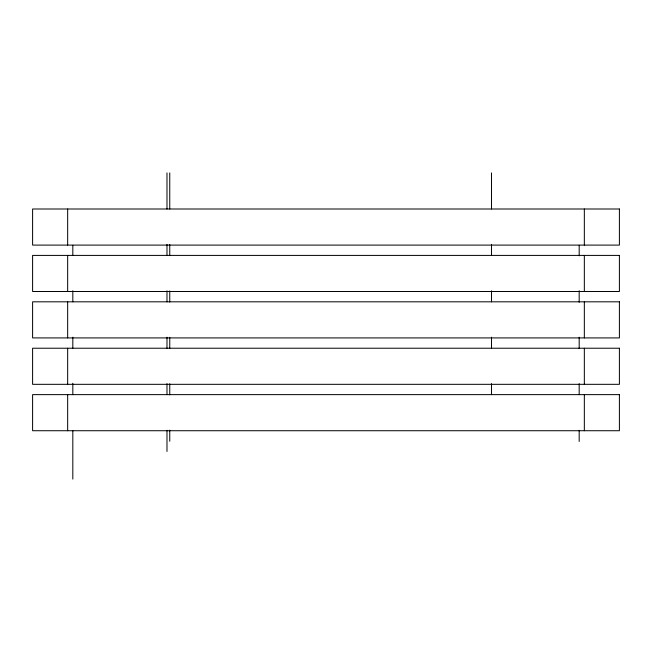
<?xml version="1.0" encoding="UTF-8"?>
<svg xmlns="http://www.w3.org/2000/svg" width="652" height="652" viewBox="0 0 652 652"><rect width="100%" height="100%" fill="white"/><g stroke="black" fill="none" stroke-linecap="round" stroke-linejoin="round"><path stroke-width="0.98" d="M584.339 208.999L584.339 245.095M584.339 255.405L584.339 291.501M584.339 301.819L584.339 337.915M584.339 348.225L584.339 384.321M584.339 394.631L584.339 430.727M579.18 245.323L579.18 255.82M579.18 290.719L579.18 302.226M579.18 337.223L579.18 348.641M579.18 383.637L579.18 394.631M579.18 430.353L579.18 441.453M491.518 172.902L491.518 208.999M491.518 244.378L491.518 255.405M491.518 290.816L491.518 301.819M491.518 337.198L491.518 348.225M491.518 383.629L491.518 394.631M169.756 172.902L169.756 208.999M169.756 244.524L169.756 255.617M169.756 290.931L169.756 302.023M169.756 337.337L169.756 348.429M169.756 383.743L169.756 394.835M169.756 430.149L169.756 441.249M166.985 172.902L166.985 208.999M166.985 244.378L166.985 255.405M166.985 290.816L166.985 301.819M166.985 337.231L166.985 348.225M166.985 383.637L166.985 394.631M166.985 430.271L166.985 451.453M72.82 245.323L72.82 255.405M72.82 290.719L72.82 301.819M72.82 337.198L72.82 348.225M72.82 383.278L72.82 394.631M72.82 430.687L72.82 479.098M67.661 208.999L67.661 245.095M67.661 255.405L67.661 291.501M67.661 301.819L67.661 337.915M67.661 348.225L67.661 384.321M67.661 394.631L67.661 430.727M619.4 208.999L32.6 208.999L32.6 245.095L619.4 245.095L619.4 208.999M619.4 255.405L32.6 255.405L32.6 291.501L619.4 291.501L619.4 255.405M619.4 301.819L32.6 301.819L32.6 337.915L619.4 337.915L619.4 301.819M619.4 348.225L32.6 348.225L32.6 384.321L619.4 384.321L619.4 348.225M619.4 394.631L32.6 394.631L32.6 430.727L619.4 430.727L619.4 394.631"/></g></svg>
